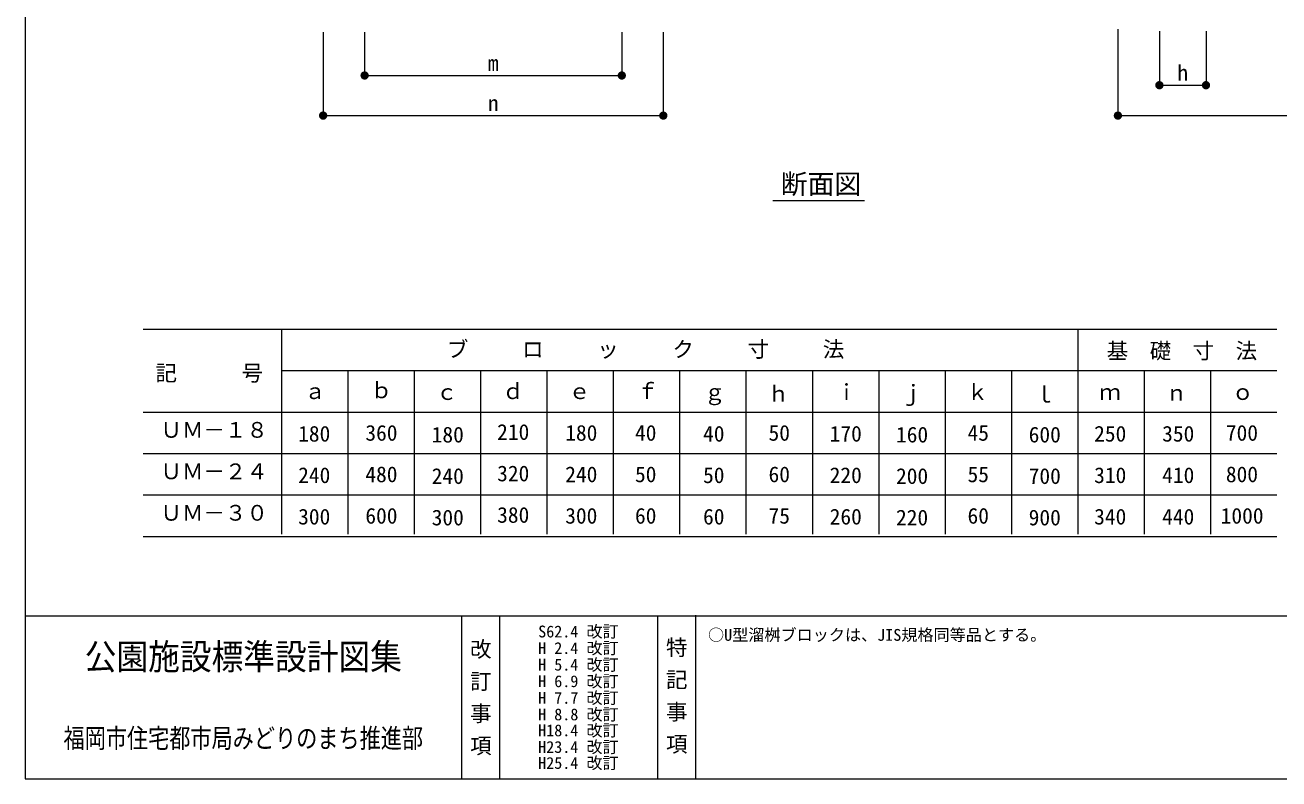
# Model space of a CAD drawing. Units: millimetres at full size, sheet at 1:10; details may follow other scales. Extents: x 121 to 2859, y 2250 to 4117.
# Drawn here: x 121 to 1632, y 2250 to 3160 of the extents above; entities that cross this region are included whole.
import ezdxf
from ezdxf.enums import TextEntityAlignment as Align

# ---------------------------------------------------------------- set-up
doc = ezdxf.new("R2010")
doc.units = ezdxf.units.MM
doc.header["$LTSCALE"] = 10
for name, color, linetype, lineweight in [('_0-0_', 7, 'Continuous', 13), ('寸法', 1, 'Continuous', 13), ('本体', 7, 'Continuous', 13)]:
    doc.layers.add(name, color=color, linetype=linetype, lineweight=lineweight)
doc.styles.add('@ＭＳ ゴシック', font='')
doc.styles.add('ＭＳ ゴシック', font='')
doc.styles.get('@ＭＳ ゴシック').set_extended_font_data('@MS Gothic')
doc.styles.get('ＭＳ ゴシック').set_extended_font_data('MS Gothic')

# ---------------------------------------------------------------- blocks, each defined once
blk = doc.blocks.new('filled_dot')
at = {"color": 0, "linetype": 'Continuous', "lineweight": -2, "const_width": 1.25}
blk.add_lwpolyline([(-0.625, 0, 1), (0.625, 0, 1)], format="xyb", close=True, dxfattribs=at)

msp = doc.modelspace()

# ---------------------------------------------------------------- linework, layer by layer
at = {"layer": '_0-0_', "color": 6}
msp.add_line((121.01, 2447), (2859.14, 2447), dxfattribs=at)
at = {"layer": '_0-0_'}
for p, q in [((647.07, 2447), (647.07, 2250.42)), ((693.03, 2447), (693.03, 2250.42)), ((883.19, 2447), (883.19, 2250.42)), ((929.15, 2447.95), (929.15, 2250.42))]:
    msp.add_line(p, q, dxfattribs=at)
at = {"layer": '_0-0_', "color": 6}
msp.add_lwpolyline([(2859.14, 4062.23), (121.01, 4062.23), (121.01, 2250.42), (2859.14, 2250.42)], close=True, dxfattribs=at)
at = {"layer": '寸法'}
for p, q in [((480.31, 3150.98), (480.31, 3050.4)), ((530.31, 3150.98), (530.31, 3098.76)), ((840.31, 3150.98), (840.31, 3098.76)), ((890.31, 3150.98), (890.31, 3050.4)), ((1438.32, 3154.6), (1438.32, 3050.4)), ((1488.32, 3152.1), (1488.32, 3087.06)), ((1544.5, 3152.1), (1544.5, 3087.06)), ((530.31, 3098.76), (840.31, 3098.76)), ((1488.32, 3087.06), (1544.5, 3087.06)), ((480.31, 3050.4), (890.31, 3050.4)), ((1438.32, 3050.4), (2238.32, 3050.4))]:
    msp.add_line(p, q, dxfattribs=at)
at = {"layer": '寸法', "color": 3}
for p, q in [((1022.19, 2948.12), (1132.9, 2948.12)), ((263.43, 2792.85), (1630.01, 2792.85)), ((430.01, 2791.84), (430.01, 2545.78)), ((1390.01, 2791.84), (1390.01, 2545.78)), ((430.01, 2742.85), (1630.01, 2742.85)), ((510.01, 2742.85), (510.01, 2545.78)), ((590.01, 2742.85), (590.01, 2545.78)), ((670.01, 2742.85), (670.01, 2545.78)), ((750.01, 2742.85), (750.01, 2545.78)), ((830.01, 2742.85), (830.01, 2545.78)), ((910.01, 2742.85), (910.01, 2545.78)), ((990.01, 2742.85), (990.01, 2545.78)), ((1070.01, 2742.85), (1070.01, 2545.78)), ((1150.01, 2742.85), (1150.01, 2545.78)), ((1230.01, 2742.85), (1230.01, 2545.78)), ((1310.01, 2742.85), (1310.01, 2545.78)), ((1470.01, 2742.85), (1470.01, 2545.78)), ((1550.01, 2742.85), (1550.01, 2545.78)), ((263.43, 2692.85), (1630.01, 2692.85)), ((263.43, 2642.85), (1630.01, 2642.85)), ((263.43, 2592.85), (1630.01, 2592.85)), ((263.43, 2542.85), (1630.01, 2542.85))]:
    msp.add_line(p, q, dxfattribs=at)

# ---------------------------------------------------------------- block references
at = {"layer": '寸法', "xscale": 4, "yscale": 4}
for p in [(530.31, 3098.76), (1488.32, 3087.06), (480.31, 3050.4), (1438.32, 3050.4)]:
    msp.add_blockref('filled_dot', p, dxfattribs=at)
at = {"layer": '寸法', "xscale": 4, "yscale": 4, "rotation": 180}
for p in [(840.31, 3098.76), (1544.5, 3087.06), (890.31, 3050.4)]:
    msp.add_blockref('filled_dot', p, dxfattribs=at)

# ---------------------------------------------------------------- texts
at = {"layer": '_0-0_', "style": '@ＭＳ ゴシック'}
for s, p in [('改 訂 事 項', (670.05, 2349.06)), ('特 記 事 項', (906.17, 2351.02))]:
    msp.add_text(s, height=18.99, rotation=270, dxfattribs=at).set_placement(p, align=Align.MIDDLE_CENTER)
at = {"layer": '_0-0_', "style": 'ＭＳ ゴシック'}
for s, height, width, p in [('公園施設標準設計図集', 31.14, 0.9, (384.04, 2397.85)), ('福岡市住宅都市局みどりのまち推進部', 23.36, 0.8, (384.04, 2299.56))]:
    msp.add_text(s, height=height, dxfattribs=dict(at, width=width)).set_placement(p, align=Align.MIDDLE_CENTER)
at = {"layer": '寸法', "style": 'ＭＳ ゴシック'}
for s, p in [('m', (685.31, 3113.76)), ('h', (1516.41, 3102.06)), ('n', (685.31, 3065.4))]:
    msp.add_text(s, height=18.99, dxfattribs=at).set_placement(p, align=Align.MIDDLE_CENTER)
at = {"layer": '寸法', "color": 3, "style": 'ＭＳ ゴシック'}
for s, height, p in [('断面図', 23.74, (1031.82, 2948.95)), ('ブ\u3000\u3000 ロ\u3000\u3000 ッ\u3000\u3000 ク\u3000\u3000 寸\u3000\u3000 法', 18.99, (629.45, 2753.39)), ('基\u3000礎\u3000寸\u3000法', 18.99, (1424.8, 2751.51)), ('記\u3000\u3000\u3000号', 18.99, (278.25, 2724.75)), ('ａ', 18.99, (457.47, 2702.83)), ('ｂ', 18.99, (537.43, 2703.88)), ('ｃ', 18.99, (616.34, 2701.78)), ('ｄ', 18.99, (696.29, 2702.83)), ('ｅ', 18.99, (776.25, 2702.83)), ('ｆ', 18.99, (858.31, 2702.83)), ('ｇ', 18.99, (939.32, 2701.78)), ('ｈ', 18.99, (1016.13, 2699.67)), ('ｉ', 18.99, (1098.19, 2701.78)), ('ｊ', 18.99, (1177.09, 2700.73)), ('ｋ', 18.99, (1256, 2701.78)), ('ｌ', 18.99, (1337.01, 2698.62)), ('ｍ', 18.99, (1415.92, 2701.78)), ('ｎ', 18.99, (1495.87, 2700.73)), ('ｏ', 18.99, (1575.83, 2701.78)), ('ＵＭ－１８', 18.99, (284.22, 2656.19)), ('180', 18.99, (450.17, 2651.54)), ('360', 18.99, (531.18, 2652.59)), ('210', 18.99, (690.04, 2653.64)), ('180', 18.99, (772.1, 2652.59)), ('40', 18.99, (856.21, 2652.59)), ('40', 18.99, (938.27, 2651.54)), ('50', 18.99, (1017.18, 2652.59)), ('170', 18.99, (1090.88, 2651.54)), ('45', 18.99, (1257.05, 2652.59)), ('250', 18.99, (1409.67, 2651.54)), ('350', 18.99, (1491.64, 2651.54)), ('700', 18.99, (1568.45, 2652.59)), ('180', 18.99, (611.14, 2650.49)), ('160', 18.99, (1170.84, 2650.49)), ('600', 18.99, (1330.76, 2650.49)), ('ＵＭ－２４', 18.99, (284.22, 2606.19)), ('240', 18.99, (450.17, 2601.54)), ('480', 18.99, (531.18, 2602.59)), ('240', 18.99, (611.14, 2600.49)), ('320', 18.99, (690.04, 2603.64)), ('240', 18.99, (772.1, 2602.59)), ('50', 18.99, (856.21, 2602.59)), ('50', 18.99, (938.27, 2601.54)), ('60', 18.99, (1017.18, 2602.59)), ('220', 18.99, (1090.88, 2601.54)), ('200', 18.99, (1170.84, 2600.49)), ('55', 18.99, (1257.05, 2602.59)), ('700', 18.99, (1330.76, 2600.49)), ('310', 18.99, (1409.67, 2601.54)), ('410', 18.99, (1491.64, 2601.54)), ('800', 18.99, (1568.45, 2602.59)), ('ＵＭ－３０', 18.99, (284.22, 2556.19)), ('300', 18.99, (450.17, 2551.54)), ('600', 18.99, (531.18, 2552.59)), ('300', 18.99, (611.14, 2550.49)), ('380', 18.99, (690.04, 2553.64)), ('300', 18.99, (772.1, 2552.59)), ('60', 18.99, (856.21, 2552.59)), ('60', 18.99, (938.27, 2551.54)), ('75', 18.99, (1017.18, 2552.59)), ('260', 18.99, (1090.88, 2551.54)), ('220', 18.99, (1170.84, 2550.49)), ('60', 18.99, (1257.05, 2552.59)), ('900', 18.99, (1330.76, 2550.49)), ('340', 18.99, (1409.67, 2551.54)), ('440', 18.99, (1491.64, 2551.54)), ('1000', 18.99, (1562.2, 2552.59))]:
    msp.add_text(s, height=height, dxfattribs=at).set_placement(p, align=Align.BOTTOM_LEFT)
at = {"layer": '本体', "style": 'ＭＳ ゴシック'}
for s, p in [('S62.4 改訂', (787.99, 2428.22)), ('H 2.4 改訂', (787.99, 2408.22)), ('H 5.4 改訂', (787.99, 2388.22)), ('H 6.9 改訂', (787.99, 2368.22)), ('H 7.7 改訂', (787.99, 2348.22)), ('H 8.8 改訂', (787.99, 2328.22)), ('H18.4 改訂', (787.99, 2308.96)), ('H23.4 改訂', (787.99, 2288.96)), ('H25.4 改訂', (787.99, 2269.7))]:
    msp.add_text(s, height=14.24, dxfattribs=at).set_placement(p, align=Align.MIDDLE_CENTER)
msp.add_text('○U型溜桝ブロックは、JIS規格同等品とする。', height=14.24, dxfattribs=at).set_placement((944.24, 2412.74), align=Align.BOTTOM_LEFT)

doc.saveas('drawing.dxf')
